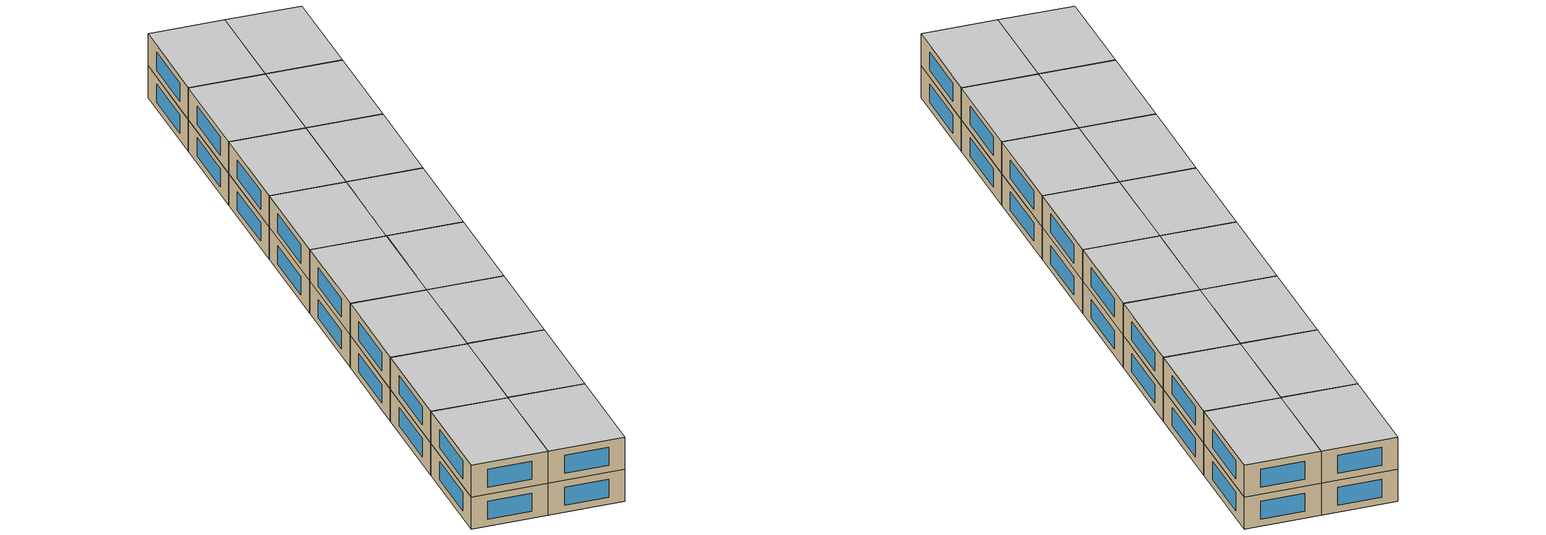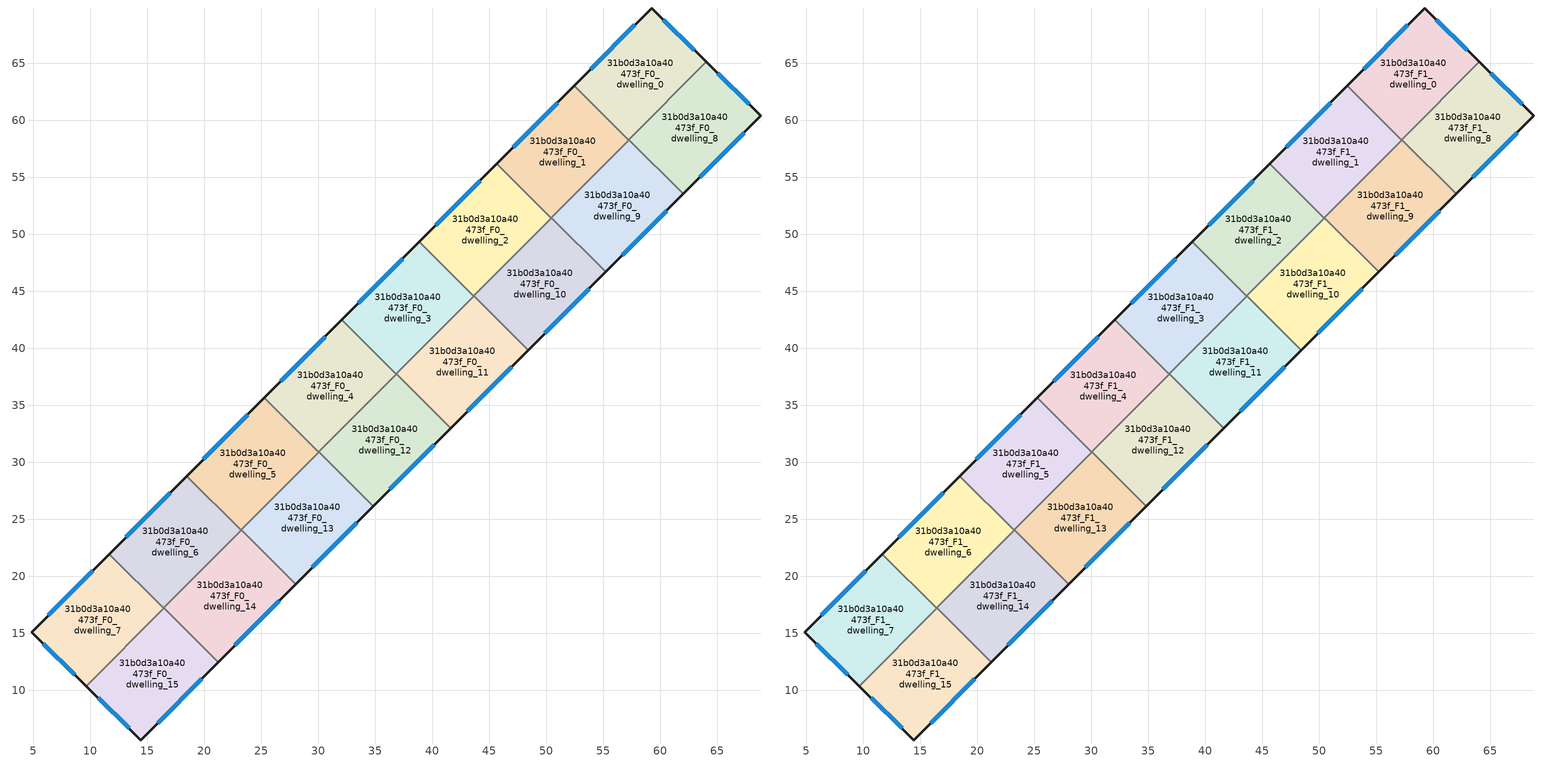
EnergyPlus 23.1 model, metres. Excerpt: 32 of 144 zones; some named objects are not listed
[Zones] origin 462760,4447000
31b0d3a10a40473f_F0_dwelling_0
 floor ground (EU_floor_Construction): 64.02,65.11 57.21,58.26 52.43,63.01 59.22,69.84 z0
 wall outside (EU_wall_Construction): 64.02,65.11 59.22,69.84 52.43,63.01 z0:3
 wall to 31b0d3a10a40473f_F0_dwelling_1 (EU_wall_Construction): 52.43,63.01 57.21,58.26 z0:3
 wall to 31b0d3a10a40473f_F0_dwelling_8 (EU_wall_Construction): 57.23,58.28 64.02,65.11 z0:3
 wall to 31b0d3a10a40473f_F0_dwelling_9 (EU_wall_Construction): 57.21,58.26 57.23,58.28 z0:3
 window (EU_Window_Construction): 57.77,68.38 53.89,64.47 / 62.99,66.12 60.25,68.83 z0.64:2.36
31b0d3a10a40473f_F0_dwelling_1
 floor ground (EU_floor_Construction): 57.21,58.26 50.41,51.42 45.64,56.16 52.43,63.01 z0
 wall outside (EU_wall_Construction): 52.43,63.01 45.64,56.16 z0:3
 wall to 31b0d3a10a40473f_F0_dwelling_2 (EU_wall_Construction): 45.64,56.16 50.41,51.42 z0:3
 wall to 31b0d3a10a40473f_F0_dwelling_9 (EU_wall_Construction): 50.43,51.43 57.21,58.26 z0:3
 wall to 31b0d3a10a40473f_F0_dwelling_10 (EU_wall_Construction): 50.41,51.42 50.43,51.43 z0:3
 window (EU_Window_Construction): 50.98,61.54 47.09,57.63 z0.64:2.36
31b0d3a10a40473f_F0_dwelling_10
 floor ground (EU_floor_Construction): 55.21,46.69 48.41,39.84 43.64,44.59 50.43,51.43 z0
 wall outside (EU_wall_Construction): 48.41,39.84 55.21,46.69 z0:3
 wall to 31b0d3a10a40473f_F0_dwelling_9 (EU_wall_Construction): 55.21,46.69 50.43,51.43 z0:3
 wall to 31b0d3a10a40473f_F0_dwelling_11 (EU_wall_Construction): 43.64,44.59 48.41,39.84 z0:3
 wall to 31b0d3a10a40473f_F0_dwelling_2 (EU_wall_Construction): 50.42,51.42 43.64,44.59 z0:3
 window (EU_Window_Construction): 49.87,41.31 53.76,45.22 z0.64:2.36
31b0d3a10a40473f_F0_dwelling_11
 floor ground (EU_floor_Construction): 48.41,39.84 41.62,33 36.84,37.75 43.64,44.59 z0
 wall outside (EU_wall_Construction): 41.62,33 48.41,39.84 z0:3
 wall to 31b0d3a10a40473f_F0_dwelling_12 (EU_wall_Construction): 36.84,37.75 41.62,33 z0:3
 wall to 31b0d3a10a40473f_F0_dwelling_3 (EU_wall_Construction): 43.62,44.57 36.84,37.75 z0:3
 wall to 31b0d3a10a40473f_F0_dwelling_2 (EU_wall_Construction): 43.64,44.59 43.62,44.57 z0:3
 window (EU_Window_Construction): 43.07,34.47 46.96,38.38 z0.64:2.36
31b0d3a10a40473f_F0_dwelling_12
 floor ground (EU_floor_Construction): 41.62,33 34.82,26.16 30.04,30.91 36.84,37.75 z0
 wall outside (EU_wall_Construction): 34.82,26.16 41.62,33 z0:3
 wall to 31b0d3a10a40473f_F0_dwelling_13 (EU_wall_Construction): 30.04,30.91 34.82,26.16 z0:3
 wall to 31b0d3a10a40473f_F0_dwelling_4 (EU_wall_Construction): 36.82,37.73 30.04,30.91 z0:3
 wall to 31b0d3a10a40473f_F0_dwelling_3 (EU_wall_Construction): 36.84,37.75 36.82,37.73 z0:3
 window (EU_Window_Construction): 36.28,27.62 40.16,31.54 z0.64:2.36
31b0d3a10a40473f_F0_dwelling_13
 floor ground (EU_floor_Construction): 34.82,26.16 28.03,19.32 23.25,24.06 30.04,30.91 z0
 wall outside (EU_wall_Construction): 28.03,19.32 34.82,26.16 z0:3
 wall to 31b0d3a10a40473f_F0_dwelling_14 (EU_wall_Construction): 23.25,24.06 28.03,19.32 z0:3
 wall to 31b0d3a10a40473f_F0_dwelling_5 (EU_wall_Construction): 30.03,30.89 23.25,24.06 z0:3
 wall to 31b0d3a10a40473f_F0_dwelling_4 (EU_wall_Construction): 30.04,30.91 30.03,30.89 z0:3
 window (EU_Window_Construction): 29.48,20.78 33.37,24.69 z0.64:2.36
31b0d3a10a40473f_F0_dwelling_14
 floor ground (EU_floor_Construction): 28.03,19.32 21.23,12.47 16.45,17.22 23.25,24.06 z0
 wall outside (EU_wall_Construction): 21.23,12.47 28.03,19.32 z0:3
 wall to 31b0d3a10a40473f_F0_dwelling_15 (EU_wall_Construction): 16.45,17.22 21.23,12.47 z0:3
 wall to 31b0d3a10a40473f_F0_dwelling_6 (EU_wall_Construction): 23.23,24.05 16.45,17.22 z0:3
 wall to 31b0d3a10a40473f_F0_dwelling_5 (EU_wall_Construction): 23.25,24.06 23.23,24.05 z0:3
 window (EU_Window_Construction): 22.68,13.94 26.57,17.85 z0.64:2.36
31b0d3a10a40473f_F0_dwelling_15
 floor ground (EU_floor_Construction): 21.23,12.47 14.44,5.64 9.65,10.37 16.45,17.22 z0
 wall outside (EU_wall_Construction): 9.65,10.37 14.44,5.64 21.23,12.47 z0:3
 wall to 31b0d3a10a40473f_F0_dwelling_7 (EU_wall_Construction): 16.43,17.2 9.65,10.37 z0:3
 wall to 31b0d3a10a40473f_F0_dwelling_6 (EU_wall_Construction): 16.45,17.22 16.43,17.2 z0:3
 window (EU_Window_Construction): 15.89,7.1 19.78,11.01 / 10.67,9.36 13.41,6.65 z0.64:2.36
31b0d3a10a40473f_F0_dwelling_2
 floor ground (EU_floor_Construction): 50.41,51.42 43.62,44.57 38.84,49.32 45.64,56.16 z0
 wall outside (EU_wall_Construction): 45.64,56.16 38.84,49.32 z0:3
 wall to 31b0d3a10a40473f_F0_dwelling_3 (EU_wall_Construction): 38.84,49.32 43.62,44.57 z0:3
 window (EU_Window_Construction): 44.18,54.7 40.3,50.79 z0.64:2.36
31b0d3a10a40473f_F0_dwelling_3
 floor ground (EU_floor_Construction): 43.62,44.57 36.82,37.73 32.04,42.48 38.84,49.32 z0
 wall outside (EU_wall_Construction): 38.84,49.32 32.04,42.48 z0:3
 wall to 31b0d3a10a40473f_F0_dwelling_4 (EU_wall_Construction): 32.04,42.48 36.82,37.73 z0:3
 window (EU_Window_Construction): 37.38,47.86 33.5,43.94 z0.64:2.36
31b0d3a10a40473f_F0_dwelling_4
 floor ground (EU_floor_Construction): 36.82,37.73 30.03,30.89 25.25,35.64 32.04,42.48 z0
 wall outside (EU_wall_Construction): 32.04,42.48 25.25,35.64 z0:3
 wall to 31b0d3a10a40473f_F0_dwelling_5 (EU_wall_Construction): 25.25,35.64 30.03,30.89 z0:3
 window (EU_Window_Construction): 30.59,41.01 26.7,37.1 z0.64:2.36
31b0d3a10a40473f_F0_dwelling_5
 floor ground (EU_floor_Construction): 30.03,30.89 23.23,24.05 18.45,28.79 25.25,35.64 z0
 wall outside (EU_wall_Construction): 25.25,35.64 18.45,28.79 z0:3
 wall to 31b0d3a10a40473f_F0_dwelling_6 (EU_wall_Construction): 18.45,28.79 23.23,24.05 z0:3
 window (EU_Window_Construction): 23.79,34.17 19.91,30.26 z0.64:2.36
31b0d3a10a40473f_F0_dwelling_6
 floor ground (EU_floor_Construction): 23.23,24.05 16.43,17.2 11.65,21.95 18.45,28.79 z0
 wall outside (EU_wall_Construction): 18.45,28.79 11.65,21.95 z0:3
 wall to 31b0d3a10a40473f_F0_dwelling_7 (EU_wall_Construction): 11.65,21.95 16.43,17.2 z0:3
 window (EU_Window_Construction): 17,27.33 13.11,23.42 z0.64:2.36
31b0d3a10a40473f_F0_dwelling_7
 floor ground (EU_floor_Construction): 16.43,17.2 9.65,10.37 4.85,15.1 11.65,21.95 z0
 wall outside (EU_wall_Construction): 11.65,21.95 4.85,15.1 9.65,10.37 z0:3
 window (EU_Window_Construction): 5.88,14.09 8.62,11.38 / 10.2,20.48 6.31,16.57 z0.64:2.36
31b0d3a10a40473f_F0_dwelling_8
 floor ground (EU_floor_Construction): 68.81,60.38 62.01,53.53 57.23,58.28 64.02,65.11 z0
 wall outside (EU_wall_Construction): 62.01,53.53 68.81,60.38 64.02,65.11 z0:3
 wall to 31b0d3a10a40473f_F0_dwelling_9 (EU_wall_Construction): 57.23,58.28 62.01,53.53 z0:3
 window (EU_Window_Construction): 67.79,61.39 65.04,64.1 / 63.47,55 67.36,58.91 z0.64:2.36
31b0d3a10a40473f_F0_dwelling_9
 floor ground (EU_floor_Construction): 62.01,53.53 55.21,46.69 50.43,51.43 57.23,58.28 z0
 wall outside (EU_wall_Construction): 55.21,46.69 62.01,53.53 z0:3
 window (EU_Window_Construction): 56.67,48.15 60.55,52.06 z0.64:2.36
31b0d3a10a40473f_F1_dwelling_0
 floor to 31b0d3a10a40473f_F0_dwelling_0 (EU_floor_Construction): 64.02,65.11 57.21,58.26 52.43,63.01 59.22,69.84 z3
 wall outside (EU_wall_Construction): 64.02,65.11 59.22,69.84 52.43,63.01 z3:6
 wall to 31b0d3a10a40473f_F1_dwelling_1 (EU_wall_Construction): 52.43,63.01 57.21,58.26 z3:6
 wall to 31b0d3a10a40473f_F1_dwelling_8 (EU_wall_Construction): 57.23,58.28 64.02,65.11 z3:6
 wall to 31b0d3a10a40473f_F1_dwelling_9 (EU_wall_Construction): 57.21,58.26 57.23,58.28 z3:6
 window (EU_Window_Construction): 57.77,68.38 53.89,64.47 / 62.99,66.12 60.25,68.83 z3.64:5.36
 ceiling to 31b0d3a10a40473f_F2_dwelling_0 (EU_floor_Construction): 57.21,58.26 64.02,65.11 59.22,69.84 52.43,63.01 z6
31b0d3a10a40473f_F1_dwelling_1
 floor to 31b0d3a10a40473f_F0_dwelling_1 (EU_floor_Construction): 57.21,58.26 50.41,51.42 45.64,56.16 52.43,63.01 z3
 wall outside (EU_wall_Construction): 52.43,63.01 45.64,56.16 z3:6
 wall to 31b0d3a10a40473f_F1_dwelling_2 (EU_wall_Construction): 45.64,56.16 50.41,51.42 z3:6
 wall to 31b0d3a10a40473f_F1_dwelling_9 (EU_wall_Construction): 50.43,51.43 57.21,58.26 z3:6
 wall to 31b0d3a10a40473f_F1_dwelling_10 (EU_wall_Construction): 50.41,51.42 50.43,51.43 z3:6
 window (EU_Window_Construction): 50.98,61.54 47.09,57.63 z3.64:5.36
 ceiling to 31b0d3a10a40473f_F2_dwelling_1 (EU_floor_Construction): 50.41,51.42 57.21,58.26 52.43,63.01 45.64,56.16 z6
31b0d3a10a40473f_F1_dwelling_10
 floor to 31b0d3a10a40473f_F0_dwelling_10 (EU_floor_Construction): 55.21,46.69 48.41,39.84 43.64,44.59 50.43,51.43 z3
 wall outside (EU_wall_Construction): 48.41,39.84 55.21,46.69 z3:6
 wall to 31b0d3a10a40473f_F1_dwelling_9 (EU_wall_Construction): 55.21,46.69 50.43,51.43 z3:6
 wall to 31b0d3a10a40473f_F1_dwelling_11 (EU_wall_Construction): 43.64,44.59 48.41,39.84 z3:6
 wall to 31b0d3a10a40473f_F1_dwelling_2 (EU_wall_Construction): 50.42,51.42 43.64,44.59 z3:6
 window (EU_Window_Construction): 49.87,41.31 53.76,45.22 z3.64:5.36
 ceiling to 31b0d3a10a40473f_F2_dwelling_10 (EU_floor_Construction): 48.41,39.84 55.21,46.69 50.43,51.43 43.64,44.59 z6
31b0d3a10a40473f_F1_dwelling_11
 floor to 31b0d3a10a40473f_F0_dwelling_11 (EU_floor_Construction): 48.41,39.84 41.62,33 36.84,37.75 43.64,44.59 z3
 wall outside (EU_wall_Construction): 41.62,33 48.41,39.84 z3:6
 wall to 31b0d3a10a40473f_F1_dwelling_12 (EU_wall_Construction): 36.84,37.75 41.62,33 z3:6
 wall to 31b0d3a10a40473f_F1_dwelling_3 (EU_wall_Construction): 43.62,44.57 36.84,37.75 z3:6
 wall to 31b0d3a10a40473f_F1_dwelling_2 (EU_wall_Construction): 43.64,44.59 43.62,44.57 z3:6
 window (EU_Window_Construction): 43.07,34.47 46.96,38.38 z3.64:5.36
 ceiling to 31b0d3a10a40473f_F2_dwelling_11 (EU_floor_Construction): 41.62,33 48.41,39.84 43.64,44.59 36.84,37.75 z6
31b0d3a10a40473f_F1_dwelling_12
 floor to 31b0d3a10a40473f_F0_dwelling_12 (EU_floor_Construction): 41.62,33 34.82,26.16 30.04,30.91 36.84,37.75 z3
 wall outside (EU_wall_Construction): 34.82,26.16 41.62,33 z3:6
 wall to 31b0d3a10a40473f_F1_dwelling_13 (EU_wall_Construction): 30.04,30.91 34.82,26.16 z3:6
 wall to 31b0d3a10a40473f_F1_dwelling_4 (EU_wall_Construction): 36.82,37.73 30.04,30.91 z3:6
 wall to 31b0d3a10a40473f_F1_dwelling_3 (EU_wall_Construction): 36.84,37.75 36.82,37.73 z3:6
 window (EU_Window_Construction): 36.28,27.62 40.16,31.54 z3.64:5.36
 ceiling to 31b0d3a10a40473f_F2_dwelling_12 (EU_floor_Construction): 34.82,26.16 41.62,33 36.84,37.75 30.04,30.91 z6
31b0d3a10a40473f_F1_dwelling_13
 floor to 31b0d3a10a40473f_F0_dwelling_13 (EU_floor_Construction): 34.82,26.16 28.03,19.32 23.25,24.06 30.04,30.91 z3
 wall outside (EU_wall_Construction): 28.03,19.32 34.82,26.16 z3:6
 wall to 31b0d3a10a40473f_F1_dwelling_14 (EU_wall_Construction): 23.25,24.06 28.03,19.32 z3:6
 wall to 31b0d3a10a40473f_F1_dwelling_5 (EU_wall_Construction): 30.03,30.89 23.25,24.06 z3:6
 wall to 31b0d3a10a40473f_F1_dwelling_4 (EU_wall_Construction): 30.04,30.91 30.03,30.89 z3:6
 window (EU_Window_Construction): 29.48,20.78 33.37,24.69 z3.64:5.36
 ceiling to 31b0d3a10a40473f_F2_dwelling_13 (EU_floor_Construction): 28.03,19.32 34.82,26.16 30.04,30.91 23.25,24.06 z6
31b0d3a10a40473f_F1_dwelling_14
 floor to 31b0d3a10a40473f_F0_dwelling_14 (EU_floor_Construction): 28.03,19.32 21.23,12.47 16.45,17.22 23.25,24.06 z3
 wall outside (EU_wall_Construction): 21.23,12.47 28.03,19.32 z3:6
 wall to 31b0d3a10a40473f_F1_dwelling_15 (EU_wall_Construction): 16.45,17.22 21.23,12.47 z3:6
 wall to 31b0d3a10a40473f_F1_dwelling_6 (EU_wall_Construction): 23.23,24.05 16.45,17.22 z3:6
 wall to 31b0d3a10a40473f_F1_dwelling_5 (EU_wall_Construction): 23.25,24.06 23.23,24.05 z3:6
 window (EU_Window_Construction): 22.68,13.94 26.57,17.85 z3.64:5.36
 ceiling to 31b0d3a10a40473f_F2_dwelling_14 (EU_floor_Construction): 21.23,12.47 28.03,19.32 23.25,24.06 16.45,17.22 z6
31b0d3a10a40473f_F1_dwelling_15
 floor to 31b0d3a10a40473f_F0_dwelling_15 (EU_floor_Construction): 21.23,12.47 14.44,5.64 9.65,10.37 16.45,17.22 z3
 wall outside (EU_wall_Construction): 9.65,10.37 14.44,5.64 21.23,12.47 z3:6
 wall to 31b0d3a10a40473f_F1_dwelling_7 (EU_wall_Construction): 16.43,17.2 9.65,10.37 z3:6
 wall to 31b0d3a10a40473f_F1_dwelling_6 (EU_wall_Construction): 16.45,17.22 16.43,17.2 z3:6
 window (EU_Window_Construction): 15.89,7.1 19.78,11.01 / 10.67,9.36 13.41,6.65 z3.64:5.36
 ceiling to 31b0d3a10a40473f_F2_dwelling_15 (EU_floor_Construction): 14.44,5.64 21.23,12.47 16.45,17.22 9.65,10.37 z6
31b0d3a10a40473f_F1_dwelling_2
 floor to 31b0d3a10a40473f_F0_dwelling_2 (EU_floor_Construction): 50.41,51.42 43.62,44.57 38.84,49.32 45.64,56.16 z3
 wall outside (EU_wall_Construction): 45.64,56.16 38.84,49.32 z3:6
 wall to 31b0d3a10a40473f_F1_dwelling_3 (EU_wall_Construction): 38.84,49.32 43.62,44.57 z3:6
 window (EU_Window_Construction): 44.18,54.7 40.3,50.79 z3.64:5.36
 ceiling to 31b0d3a10a40473f_F2_dwelling_2 (EU_floor_Construction): 43.62,44.57 50.41,51.42 45.64,56.16 38.84,49.32 z6
31b0d3a10a40473f_F1_dwelling_3
 floor to 31b0d3a10a40473f_F0_dwelling_3 (EU_floor_Construction): 43.62,44.57 36.82,37.73 32.04,42.48 38.84,49.32 z3
 wall outside (EU_wall_Construction): 38.84,49.32 32.04,42.48 z3:6
 wall to 31b0d3a10a40473f_F1_dwelling_4 (EU_wall_Construction): 32.04,42.48 36.82,37.73 z3:6
 window (EU_Window_Construction): 37.38,47.86 33.5,43.94 z3.64:5.36
 ceiling to 31b0d3a10a40473f_F2_dwelling_3 (EU_floor_Construction): 36.82,37.73 43.62,44.57 38.84,49.32 32.04,42.48 z6
31b0d3a10a40473f_F1_dwelling_4
 floor to 31b0d3a10a40473f_F0_dwelling_4 (EU_floor_Construction): 36.82,37.73 30.03,30.89 25.25,35.64 32.04,42.48 z3
 wall outside (EU_wall_Construction): 32.04,42.48 25.25,35.64 z3:6
 wall to 31b0d3a10a40473f_F1_dwelling_5 (EU_wall_Construction): 25.25,35.64 30.03,30.89 z3:6
 window (EU_Window_Construction): 30.59,41.01 26.7,37.1 z3.64:5.36
 ceiling to 31b0d3a10a40473f_F2_dwelling_4 (EU_floor_Construction): 30.03,30.89 36.82,37.73 32.04,42.48 25.25,35.64 z6
31b0d3a10a40473f_F1_dwelling_5
 floor to 31b0d3a10a40473f_F0_dwelling_5 (EU_floor_Construction): 30.03,30.89 23.23,24.05 18.45,28.79 25.25,35.64 z3
 wall outside (EU_wall_Construction): 25.25,35.64 18.45,28.79 z3:6
 wall to 31b0d3a10a40473f_F1_dwelling_6 (EU_wall_Construction): 18.45,28.79 23.23,24.05 z3:6
 window (EU_Window_Construction): 23.79,34.17 19.91,30.26 z3.64:5.36
 ceiling to 31b0d3a10a40473f_F2_dwelling_5 (EU_floor_Construction): 23.23,24.05 30.03,30.89 25.25,35.64 18.45,28.79 z6
31b0d3a10a40473f_F1_dwelling_6
 floor to 31b0d3a10a40473f_F0_dwelling_6 (EU_floor_Construction): 23.23,24.05 16.43,17.2 11.65,21.95 18.45,28.79 z3
 wall outside (EU_wall_Construction): 18.45,28.79 11.65,21.95 z3:6
 wall to 31b0d3a10a40473f_F1_dwelling_7 (EU_wall_Construction): 11.65,21.95 16.43,17.2 z3:6
 window (EU_Window_Construction): 17,27.33 13.11,23.42 z3.64:5.36
 ceiling to 31b0d3a10a40473f_F2_dwelling_6 (EU_floor_Construction): 16.43,17.2 23.23,24.05 18.45,28.79 11.65,21.95 z6
31b0d3a10a40473f_F1_dwelling_7
 floor to 31b0d3a10a40473f_F0_dwelling_7 (EU_floor_Construction): 16.43,17.2 9.65,10.37 4.85,15.1 11.65,21.95 z3
 wall outside (EU_wall_Construction): 11.65,21.95 4.85,15.1 9.65,10.37 z3:6
 window (EU_Window_Construction): 5.88,14.09 8.62,11.38 / 10.2,20.48 6.31,16.57 z3.64:5.36
 ceiling to 31b0d3a10a40473f_F2_dwelling_7 (EU_floor_Construction): 9.65,10.37 16.43,17.2 11.65,21.95 4.85,15.1 z6
31b0d3a10a40473f_F1_dwelling_8
 floor to 31b0d3a10a40473f_F0_dwelling_8 (EU_floor_Construction): 68.81,60.38 62.01,53.53 57.23,58.28 64.02,65.11 z3
 wall outside (EU_wall_Construction): 62.01,53.53 68.81,60.38 64.02,65.11 z3:6
 wall to 31b0d3a10a40473f_F1_dwelling_9 (EU_wall_Construction): 57.23,58.28 62.01,53.53 z3:6
 window (EU_Window_Construction): 67.79,61.39 65.04,64.1 / 63.47,55 67.36,58.91 z3.64:5.36
 ceiling to 31b0d3a10a40473f_F2_dwelling_8 (EU_floor_Construction): 62.01,53.53 68.81,60.38 64.02,65.11 57.23,58.28 z6
31b0d3a10a40473f_F1_dwelling_9
 floor to 31b0d3a10a40473f_F0_dwelling_9 (EU_floor_Construction): 62.01,53.53 55.21,46.69 50.43,51.43 57.23,58.28 z3
 wall outside (EU_wall_Construction): 55.21,46.69 62.01,53.53 z3:6
 window (EU_Window_Construction): 56.67,48.15 60.55,52.06 z3.64:5.36
 ceiling to 31b0d3a10a40473f_F2_dwelling_9 (EU_floor_Construction): 55.21,46.69 62.01,53.53 57.23,58.28 50.43,51.43 z6
[Building]
EU S2 Campaign: North Axis=0; Terrain=City; Solar Distribution=FullExterior
[Site:Location]
Yerevan-Zvartnots.Intl.AP: Latitude=40.15; Longitude=44.383; Time Zone=4; Elevation=854
[SizingPeriod:WeatherFileDays]
AnnualSizingPeriod: Begin Month=1; Begin Day of Month=1; End Month=12; End Day of Month=31; Day of Week for Start Day=Monday; Use Weather File Daylight Saving Period=No; Use Weather File Rain and Snow Indicators=No
[MATERIAL]
EU_InternalMass_Material: Roughness=MediumRough; Thickness=0.1; Conductivity=1; Density=1800; Specific Heat=900; Thermal Absorptance=0.9; Solar Absorptance=0.7; Visible Absorptance=0.7
[MATERIAL:NOMASS] Roughness=MediumRough; Thermal Absorptance=0.9; Solar Absorptance=0.7; Visible Absorptance=0.7
Name | Thermal Resistance
EU_wall_NoMass | 1.05043
EU_floor_NoMass | 0.478065
[WINDOWMATERIAL:SIMPLEGLAZINGSYSTEM]
EU_Window_SimpleGlazing: UFactor=2.5566; Solar Heat Gain Coefficient=0.75; Visible Transmittance=0.75
[CONSTRUCTION]
EU_wall_Construction: EU_wall_NoMass
EU_floor_Construction: EU_floor_NoMass
EU_Window_Construction: EU_Window_SimpleGlazing
EU_InternalMass_Construction: EU_InternalMass_Material
[ZONE] Type=1; Multiplier=1; Ceiling Height=autocalculate; Floor Area=autocalculate; Part of Total Floor Area=Yes
Name | Volume
31b0d3a10a40473f_F0_dwelling_0; 31b0d3a10a40473f_F1_dwelling_0 | 194.891
31b0d3a10a40473f_F0_dwelling_1; 31b0d3a10a40473f_F1_dwelling_1 | 194.904
31b0d3a10a40473f_F0_dwelling_10; 31b0d3a10a40473f_F1_dwelling_10; 31b0d3a10a40473f_F0_dwelling_12; 31b0d3a10a40473f_F1_dwelling_12; 31b0d3a10a40473f_F0_dwelling_13; 31b0d3a10a40473f_F1_dwelling_13; 31b0d3a10a40473f_F0_dwelling_9; 31b0d3a10a40473f_F1_dwelling_9 | 194.907
31b0d3a10a40473f_F0_dwelling_11; 31b0d3a10a40473f_F1_dwelling_11 | 194.896
31b0d3a10a40473f_F0_dwelling_14; 31b0d3a10a40473f_F1_dwelling_14 | 194.911
31b0d3a10a40473f_F0_dwelling_15; 31b0d3a10a40473f_F1_dwelling_15 | 194.908
31b0d3a10a40473f_F0_dwelling_2; 31b0d3a10a40473f_F1_dwelling_2 | 194.89
31b0d3a10a40473f_F0_dwelling_3; 31b0d3a10a40473f_F1_dwelling_3 | 194.887
31b0d3a10a40473f_F0_dwelling_4; 31b0d3a10a40473f_F1_dwelling_4 | 194.873
31b0d3a10a40473f_F0_dwelling_5; 31b0d3a10a40473f_F1_dwelling_5 | 194.886
31b0d3a10a40473f_F0_dwelling_6; 31b0d3a10a40473f_F1_dwelling_6 | 194.87
31b0d3a10a40473f_F0_dwelling_7; 31b0d3a10a40473f_F1_dwelling_7 | 194.888
31b0d3a10a40473f_F0_dwelling_8; 31b0d3a10a40473f_F1_dwelling_8 | 194.909
[INTERNALMASS] Construction=EU_InternalMass_Construction
Name | Zone or ZoneList | Surface Area
31b0d3a10a40473f_F0_dwelling_0_EU_InternalMass | 31b0d3a10a40473f_F0_dwelling_0 | 64.9637
31b0d3a10a40473f_F0_dwelling_1_EU_InternalMass | 31b0d3a10a40473f_F0_dwelling_1 | 64.9681
31b0d3a10a40473f_F0_dwelling_2_EU_InternalMass | 31b0d3a10a40473f_F0_dwelling_2 | 64.9633
31b0d3a10a40473f_F0_dwelling_3_EU_InternalMass | 31b0d3a10a40473f_F0_dwelling_3 | 64.9623
31b0d3a10a40473f_F0_dwelling_4_EU_InternalMass | 31b0d3a10a40473f_F0_dwelling_4 | 64.9575
31b0d3a10a40473f_F0_dwelling_5_EU_InternalMass | 31b0d3a10a40473f_F0_dwelling_5 | 64.9623
31b0d3a10a40473f_F0_dwelling_6_EU_InternalMass | 31b0d3a10a40473f_F0_dwelling_6 | 64.9565
31b0d3a10a40473f_F0_dwelling_7_EU_InternalMass | 31b0d3a10a40473f_F0_dwelling_7 | 64.9627
31b0d3a10a40473f_F0_dwelling_8_EU_InternalMass | 31b0d3a10a40473f_F0_dwelling_8 | 64.9695
31b0d3a10a40473f_F0_dwelling_9_EU_InternalMass | 31b0d3a10a40473f_F0_dwelling_9 | 64.9691
31b0d3a10a40473f_F0_dwelling_10_EU_InternalMass | 31b0d3a10a40473f_F0_dwelling_10 | 64.9691
31b0d3a10a40473f_F0_dwelling_11_EU_InternalMass | 31b0d3a10a40473f_F0_dwelling_11 | 64.9654
31b0d3a10a40473f_F0_dwelling_12_EU_InternalMass | 31b0d3a10a40473f_F0_dwelling_12 | 64.9691
31b0d3a10a40473f_F0_dwelling_13_EU_InternalMass | 31b0d3a10a40473f_F0_dwelling_13 | 64.9691
31b0d3a10a40473f_F0_dwelling_14_EU_InternalMass | 31b0d3a10a40473f_F0_dwelling_14 | 64.9701
31b0d3a10a40473f_F0_dwelling_15_EU_InternalMass | 31b0d3a10a40473f_F0_dwelling_15 | 64.9695
31b0d3a10a40473f_F1_dwelling_0_EU_InternalMass | 31b0d3a10a40473f_F1_dwelling_0 | 64.9637
31b0d3a10a40473f_F1_dwelling_1_EU_InternalMass | 31b0d3a10a40473f_F1_dwelling_1 | 64.9681
31b0d3a10a40473f_F1_dwelling_2_EU_InternalMass | 31b0d3a10a40473f_F1_dwelling_2 | 64.9633
31b0d3a10a40473f_F1_dwelling_3_EU_InternalMass | 31b0d3a10a40473f_F1_dwelling_3 | 64.9623
31b0d3a10a40473f_F1_dwelling_4_EU_InternalMass | 31b0d3a10a40473f_F1_dwelling_4 | 64.9575
31b0d3a10a40473f_F1_dwelling_5_EU_InternalMass | 31b0d3a10a40473f_F1_dwelling_5 | 64.9623
31b0d3a10a40473f_F1_dwelling_6_EU_InternalMass | 31b0d3a10a40473f_F1_dwelling_6 | 64.9565
31b0d3a10a40473f_F1_dwelling_7_EU_InternalMass | 31b0d3a10a40473f_F1_dwelling_7 | 64.9627
31b0d3a10a40473f_F1_dwelling_8_EU_InternalMass | 31b0d3a10a40473f_F1_dwelling_8 | 64.9695
31b0d3a10a40473f_F1_dwelling_9_EU_InternalMass | 31b0d3a10a40473f_F1_dwelling_9 | 64.9691
31b0d3a10a40473f_F1_dwelling_10_EU_InternalMass | 31b0d3a10a40473f_F1_dwelling_10 | 64.9691
31b0d3a10a40473f_F1_dwelling_11_EU_InternalMass | 31b0d3a10a40473f_F1_dwelling_11 | 64.9654
31b0d3a10a40473f_F1_dwelling_12_EU_InternalMass | 31b0d3a10a40473f_F1_dwelling_12 | 64.9691
31b0d3a10a40473f_F1_dwelling_13_EU_InternalMass | 31b0d3a10a40473f_F1_dwelling_13 | 64.9691
31b0d3a10a40473f_F1_dwelling_14_EU_InternalMass | 31b0d3a10a40473f_F1_dwelling_14 | 64.9701
31b0d3a10a40473f_F1_dwelling_15_EU_InternalMass | 31b0d3a10a40473f_F1_dwelling_15 | 64.9695
[OTHEREQUIPMENT] Fuel Type=Electricity; Design Level Calculation Method=Watts/Area; Power per Zone Floor Area=1; Fraction Latent=0; Fraction Radiant=0; Fraction Lost=0; Carbon Dioxide Generation Rate=0; EndUse Subcategory=EU_Step8_InternalGains
Name | Zone or ZoneList or Space or SpaceList | Schedule
EU_Step8_InternalGain_31b0d3a10a40473f_F0_dwelling_0_f000 | 31b0d3a10a40473f_F0_dwelling_0 | EU_Step8_GainSchedule_31b0d3a10a40473f_F0_dwelling_0_f000
EU_Step8_InternalGain_31b0d3a10a40473f_F0_dwelling_1_f000 | 31b0d3a10a40473f_F0_dwelling_1 | EU_Step8_GainSchedule_31b0d3a10a40473f_F0_dwelling_1_f000
EU_Step8_InternalGain_31b0d3a10a40473f_F0_dwelling_2_f000 | 31b0d3a10a40473f_F0_dwelling_2 | EU_Step8_GainSchedule_31b0d3a10a40473f_F0_dwelling_2_f000
EU_Step8_InternalGain_31b0d3a10a40473f_F0_dwelling_3_f000 | 31b0d3a10a40473f_F0_dwelling_3 | EU_Step8_GainSchedule_31b0d3a10a40473f_F0_dwelling_3_f000
EU_Step8_InternalGain_31b0d3a10a40473f_F0_dwelling_4_f000 | 31b0d3a10a40473f_F0_dwelling_4 | EU_Step8_GainSchedule_31b0d3a10a40473f_F0_dwelling_4_f000
EU_Step8_InternalGain_31b0d3a10a40473f_F0_dwelling_5_f000 | 31b0d3a10a40473f_F0_dwelling_5 | EU_Step8_GainSchedule_31b0d3a10a40473f_F0_dwelling_5_f000
EU_Step8_InternalGain_31b0d3a10a40473f_F0_dwelling_6_f000 | 31b0d3a10a40473f_F0_dwelling_6 | EU_Step8_GainSchedule_31b0d3a10a40473f_F0_dwelling_6_f000
EU_Step8_InternalGain_31b0d3a10a40473f_F0_dwelling_7_f000 | 31b0d3a10a40473f_F0_dwelling_7 | EU_Step8_GainSchedule_31b0d3a10a40473f_F0_dwelling_7_f000
EU_Step8_InternalGain_31b0d3a10a40473f_F0_dwelling_8_f000 | 31b0d3a10a40473f_F0_dwelling_8 | EU_Step8_GainSchedule_31b0d3a10a40473f_F0_dwelling_8_f000
EU_Step8_InternalGain_31b0d3a10a40473f_F0_dwelling_9_f000 | 31b0d3a10a40473f_F0_dwelling_9 | EU_Step8_GainSchedule_31b0d3a10a40473f_F0_dwelling_9_f000
EU_Step8_InternalGain_31b0d3a10a40473f_F0_dwelling_10_f000 | 31b0d3a10a40473f_F0_dwelling_10 | EU_Step8_GainSchedule_31b0d3a10a40473f_F0_dwelling_10_f000
EU_Step8_InternalGain_31b0d3a10a40473f_F0_dwelling_11_f000 | 31b0d3a10a40473f_F0_dwelling_11 | EU_Step8_GainSchedule_31b0d3a10a40473f_F0_dwelling_11_f000
EU_Step8_InternalGain_31b0d3a10a40473f_F0_dwelling_12_f000 | 31b0d3a10a40473f_F0_dwelling_12 | EU_Step8_GainSchedule_31b0d3a10a40473f_F0_dwelling_12_f000
EU_Step8_InternalGain_31b0d3a10a40473f_F0_dwelling_13_f000 | 31b0d3a10a40473f_F0_dwelling_13 | EU_Step8_GainSchedule_31b0d3a10a40473f_F0_dwelling_13_f000
EU_Step8_InternalGain_31b0d3a10a40473f_F0_dwelling_14_f000 | 31b0d3a10a40473f_F0_dwelling_14 | EU_Step8_GainSchedule_31b0d3a10a40473f_F0_dwelling_14_f000
EU_Step8_InternalGain_31b0d3a10a40473f_F0_dwelling_15_f000 | 31b0d3a10a40473f_F0_dwelling_15 | EU_Step8_GainSchedule_31b0d3a10a40473f_F0_dwelling_15_f000
EU_Step8_InternalGain_31b0d3a10a40473f_F1_dwelling_0_f000 | 31b0d3a10a40473f_F1_dwelling_0 | EU_Step8_GainSchedule_31b0d3a10a40473f_F1_dwelling_0_f000
EU_Step8_InternalGain_31b0d3a10a40473f_F1_dwelling_1_f000 | 31b0d3a10a40473f_F1_dwelling_1 | EU_Step8_GainSchedule_31b0d3a10a40473f_F1_dwelling_1_f000
EU_Step8_InternalGain_31b0d3a10a40473f_F1_dwelling_2_f000 | 31b0d3a10a40473f_F1_dwelling_2 | EU_Step8_GainSchedule_31b0d3a10a40473f_F1_dwelling_2_f000
EU_Step8_InternalGain_31b0d3a10a40473f_F1_dwelling_3_f000 | 31b0d3a10a40473f_F1_dwelling_3 | EU_Step8_GainSchedule_31b0d3a10a40473f_F1_dwelling_3_f000
EU_Step8_InternalGain_31b0d3a10a40473f_F1_dwelling_4_f000 | 31b0d3a10a40473f_F1_dwelling_4 | EU_Step8_GainSchedule_31b0d3a10a40473f_F1_dwelling_4_f000
EU_Step8_InternalGain_31b0d3a10a40473f_F1_dwelling_5_f000 | 31b0d3a10a40473f_F1_dwelling_5 | EU_Step8_GainSchedule_31b0d3a10a40473f_F1_dwelling_5_f000
EU_Step8_InternalGain_31b0d3a10a40473f_F1_dwelling_6_f000 | 31b0d3a10a40473f_F1_dwelling_6 | EU_Step8_GainSchedule_31b0d3a10a40473f_F1_dwelling_6_f000
EU_Step8_InternalGain_31b0d3a10a40473f_F1_dwelling_7_f000 | 31b0d3a10a40473f_F1_dwelling_7 | EU_Step8_GainSchedule_31b0d3a10a40473f_F1_dwelling_7_f000
EU_Step8_InternalGain_31b0d3a10a40473f_F1_dwelling_8_f000 | 31b0d3a10a40473f_F1_dwelling_8 | EU_Step8_GainSchedule_31b0d3a10a40473f_F1_dwelling_8_f000
EU_Step8_InternalGain_31b0d3a10a40473f_F1_dwelling_9_f000 | 31b0d3a10a40473f_F1_dwelling_9 | EU_Step8_GainSchedule_31b0d3a10a40473f_F1_dwelling_9_f000
EU_Step8_InternalGain_31b0d3a10a40473f_F1_dwelling_10_f000 | 31b0d3a10a40473f_F1_dwelling_10 | EU_Step8_GainSchedule_31b0d3a10a40473f_F1_dwelling_10_f000
EU_Step8_InternalGain_31b0d3a10a40473f_F1_dwelling_11_f000 | 31b0d3a10a40473f_F1_dwelling_11 | EU_Step8_GainSchedule_31b0d3a10a40473f_F1_dwelling_11_f000
EU_Step8_InternalGain_31b0d3a10a40473f_F1_dwelling_12_f000 | 31b0d3a10a40473f_F1_dwelling_12 | EU_Step8_GainSchedule_31b0d3a10a40473f_F1_dwelling_12_f000
EU_Step8_InternalGain_31b0d3a10a40473f_F1_dwelling_13_f000 | 31b0d3a10a40473f_F1_dwelling_13 | EU_Step8_GainSchedule_31b0d3a10a40473f_F1_dwelling_13_f000
EU_Step8_InternalGain_31b0d3a10a40473f_F1_dwelling_14_f000 | 31b0d3a10a40473f_F1_dwelling_14 | EU_Step8_GainSchedule_31b0d3a10a40473f_F1_dwelling_14_f000
EU_Step8_InternalGain_31b0d3a10a40473f_F1_dwelling_15_f000 | 31b0d3a10a40473f_F1_dwelling_15 | EU_Step8_GainSchedule_31b0d3a10a40473f_F1_dwelling_15_f000
[ZONEVENTILATION:DESIGNFLOWRATE] Schedule=EU_AlwaysOn; Design Flow Rate Calculation Method=AirChanges/Hour; Air Changes per Hour=0.557805; Ventilation Type=Natural; Fan Pressure Rise=0; Fan Total Efficiency=1; Constant Term Coefficient=1; Temperature Term Coefficient=0; Velocity Term Coefficient=0; Velocity Squared Term Coefficient=0; Minimum Indoor Temperature=-100; Maximum Indoor Temperature=100; Delta Temperature=-100; Minimum Outdoor Temperature=-100; Maximum Outdoor Temperature=100; Maximum Wind Speed=40
Name | Zone or ZoneList or Space or SpaceList
EU_ConstantAir_31b0d3a10a40473f_F0_dwelling_0 | 31b0d3a10a40473f_F0_dwelling_0
EU_ConstantAir_31b0d3a10a40473f_F0_dwelling_1 | 31b0d3a10a40473f_F0_dwelling_1
EU_ConstantAir_31b0d3a10a40473f_F0_dwelling_2 | 31b0d3a10a40473f_F0_dwelling_2
EU_ConstantAir_31b0d3a10a40473f_F0_dwelling_3 | 31b0d3a10a40473f_F0_dwelling_3
EU_ConstantAir_31b0d3a10a40473f_F0_dwelling_4 | 31b0d3a10a40473f_F0_dwelling_4
EU_ConstantAir_31b0d3a10a40473f_F0_dwelling_5 | 31b0d3a10a40473f_F0_dwelling_5
EU_ConstantAir_31b0d3a10a40473f_F0_dwelling_6 | 31b0d3a10a40473f_F0_dwelling_6
EU_ConstantAir_31b0d3a10a40473f_F0_dwelling_7 | 31b0d3a10a40473f_F0_dwelling_7
EU_ConstantAir_31b0d3a10a40473f_F0_dwelling_8 | 31b0d3a10a40473f_F0_dwelling_8
EU_ConstantAir_31b0d3a10a40473f_F0_dwelling_9 | 31b0d3a10a40473f_F0_dwelling_9
EU_ConstantAir_31b0d3a10a40473f_F0_dwelling_10 | 31b0d3a10a40473f_F0_dwelling_10
EU_ConstantAir_31b0d3a10a40473f_F0_dwelling_11 | 31b0d3a10a40473f_F0_dwelling_11
EU_ConstantAir_31b0d3a10a40473f_F0_dwelling_12 | 31b0d3a10a40473f_F0_dwelling_12
EU_ConstantAir_31b0d3a10a40473f_F0_dwelling_13 | 31b0d3a10a40473f_F0_dwelling_13
EU_ConstantAir_31b0d3a10a40473f_F0_dwelling_14 | 31b0d3a10a40473f_F0_dwelling_14
EU_ConstantAir_31b0d3a10a40473f_F0_dwelling_15 | 31b0d3a10a40473f_F0_dwelling_15
EU_ConstantAir_31b0d3a10a40473f_F1_dwelling_0 | 31b0d3a10a40473f_F1_dwelling_0
EU_ConstantAir_31b0d3a10a40473f_F1_dwelling_1 | 31b0d3a10a40473f_F1_dwelling_1
EU_ConstantAir_31b0d3a10a40473f_F1_dwelling_2 | 31b0d3a10a40473f_F1_dwelling_2
EU_ConstantAir_31b0d3a10a40473f_F1_dwelling_3 | 31b0d3a10a40473f_F1_dwelling_3
EU_ConstantAir_31b0d3a10a40473f_F1_dwelling_4 | 31b0d3a10a40473f_F1_dwelling_4
EU_ConstantAir_31b0d3a10a40473f_F1_dwelling_5 | 31b0d3a10a40473f_F1_dwelling_5
EU_ConstantAir_31b0d3a10a40473f_F1_dwelling_6 | 31b0d3a10a40473f_F1_dwelling_6
EU_ConstantAir_31b0d3a10a40473f_F1_dwelling_7 | 31b0d3a10a40473f_F1_dwelling_7
EU_ConstantAir_31b0d3a10a40473f_F1_dwelling_8 | 31b0d3a10a40473f_F1_dwelling_8
EU_ConstantAir_31b0d3a10a40473f_F1_dwelling_9 | 31b0d3a10a40473f_F1_dwelling_9
EU_ConstantAir_31b0d3a10a40473f_F1_dwelling_10 | 31b0d3a10a40473f_F1_dwelling_10
EU_ConstantAir_31b0d3a10a40473f_F1_dwelling_11 | 31b0d3a10a40473f_F1_dwelling_11
EU_ConstantAir_31b0d3a10a40473f_F1_dwelling_12 | 31b0d3a10a40473f_F1_dwelling_12
EU_ConstantAir_31b0d3a10a40473f_F1_dwelling_13 | 31b0d3a10a40473f_F1_dwelling_13
EU_ConstantAir_31b0d3a10a40473f_F1_dwelling_14 | 31b0d3a10a40473f_F1_dwelling_14
EU_ConstantAir_31b0d3a10a40473f_F1_dwelling_15 | 31b0d3a10a40473f_F1_dwelling_15
[HVACTEMPLATE:THERMOSTAT] Constant Heating Setpoint=20; Constant Cooling Setpoint=50
EU_HeatOnly_31b0d3a10a40473f_F0_dwelling_0; EU_HeatOnly_31b0d3a10a40473f_F0_dwelling_1; EU_HeatOnly_31b0d3a10a40473f_F0_dwelling_2; EU_HeatOnly_31b0d3a10a40473f_F0_dwelling_3; EU_HeatOnly_31b0d3a10a40473f_F0_dwelling_4; EU_HeatOnly_31b0d3a10a40473f_F0_dwelling_5; EU_HeatOnly_31b0d3a10a40473f_F0_dwelling_6; EU_HeatOnly_31b0d3a10a40473f_F0_dwelling_7; EU_HeatOnly_31b0d3a10a40473f_F0_dwelling_8; EU_HeatOnly_31b0d3a10a40473f_F0_dwelling_9; EU_HeatOnly_31b0d3a10a40473f_F0_dwelling_10; EU_HeatOnly_31b0d3a10a40473f_F0_dwelling_11; EU_HeatOnly_31b0d3a10a40473f_F0_dwelling_12; EU_HeatOnly_31b0d3a10a40473f_F0_dwelling_13; EU_HeatOnly_31b0d3a10a40473f_F0_dwelling_14; EU_HeatOnly_31b0d3a10a40473f_F0_dwelling_15; EU_HeatOnly_31b0d3a10a40473f_F1_dwelling_0; EU_HeatOnly_31b0d3a10a40473f_F1_dwelling_1; EU_HeatOnly_31b0d3a10a40473f_F1_dwelling_2; EU_HeatOnly_31b0d3a10a40473f_F1_dwelling_3; EU_HeatOnly_31b0d3a10a40473f_F1_dwelling_4; EU_HeatOnly_31b0d3a10a40473f_F1_dwelling_5; EU_HeatOnly_31b0d3a10a40473f_F1_dwelling_6; EU_HeatOnly_31b0d3a10a40473f_F1_dwelling_7; EU_HeatOnly_31b0d3a10a40473f_F1_dwelling_8; EU_HeatOnly_31b0d3a10a40473f_F1_dwelling_9; EU_HeatOnly_31b0d3a10a40473f_F1_dwelling_10
[HVACTEMPLATE:ZONE:IDEALLOADSAIRSYSTEM] System Availability Schedule=EU_AlwaysOn; Maximum Heating Supply Air Temperature=50; Minimum Cooling Supply Air Temperature=13; Maximum Heating Supply Air Humidity Ratio=0.0156; Minimum Cooling Supply Air Humidity Ratio=0.0077; Heating Limit=NoLimit; Cooling Limit=NoLimit; Heating Availability Schedule=EU_AlwaysOn; Cooling Availability Schedule=EU_CoolingOff; Dehumidification Control Type=ConstantSensibleHeatRatio; Cooling Sensible Heat Ratio=0.7; Dehumidification Setpoint=60; Humidification Control Type=None; Humidification Setpoint=30; Outdoor Air Method=None; Outdoor Air Flow Rate per Person=0.00944; Outdoor Air Flow Rate per Zone Floor Area=0; Outdoor Air Flow Rate per Zone=0; Demand Controlled Ventilation Type=None; Outdoor Air Economizer Type=NoEconomizer; Heat Recovery Type=None; Sensible Heat Recovery Effectiveness=0.7; Latent Heat Recovery Effectiveness=0.65
Name | Template Thermostat
31b0d3a10a40473f_F0_dwelling_0 | EU_HeatOnly_31b0d3a10a40473f_F0_dwelling_0
31b0d3a10a40473f_F0_dwelling_1 | EU_HeatOnly_31b0d3a10a40473f_F0_dwelling_1
31b0d3a10a40473f_F0_dwelling_2 | EU_HeatOnly_31b0d3a10a40473f_F0_dwelling_2
31b0d3a10a40473f_F0_dwelling_3 | EU_HeatOnly_31b0d3a10a40473f_F0_dwelling_3
31b0d3a10a40473f_F0_dwelling_4 | EU_HeatOnly_31b0d3a10a40473f_F0_dwelling_4
31b0d3a10a40473f_F0_dwelling_5 | EU_HeatOnly_31b0d3a10a40473f_F0_dwelling_5
31b0d3a10a40473f_F0_dwelling_6 | EU_HeatOnly_31b0d3a10a40473f_F0_dwelling_6
31b0d3a10a40473f_F0_dwelling_7 | EU_HeatOnly_31b0d3a10a40473f_F0_dwelling_7
31b0d3a10a40473f_F0_dwelling_8 | EU_HeatOnly_31b0d3a10a40473f_F0_dwelling_8
31b0d3a10a40473f_F0_dwelling_9 | EU_HeatOnly_31b0d3a10a40473f_F0_dwelling_9
31b0d3a10a40473f_F0_dwelling_10 | EU_HeatOnly_31b0d3a10a40473f_F0_dwelling_10
31b0d3a10a40473f_F0_dwelling_11 | EU_HeatOnly_31b0d3a10a40473f_F0_dwelling_11
31b0d3a10a40473f_F0_dwelling_12 | EU_HeatOnly_31b0d3a10a40473f_F0_dwelling_12
31b0d3a10a40473f_F0_dwelling_13 | EU_HeatOnly_31b0d3a10a40473f_F0_dwelling_13
31b0d3a10a40473f_F0_dwelling_14 | EU_HeatOnly_31b0d3a10a40473f_F0_dwelling_14
31b0d3a10a40473f_F0_dwelling_15 | EU_HeatOnly_31b0d3a10a40473f_F0_dwelling_15
31b0d3a10a40473f_F1_dwelling_0 | EU_HeatOnly_31b0d3a10a40473f_F1_dwelling_0
31b0d3a10a40473f_F1_dwelling_1 | EU_HeatOnly_31b0d3a10a40473f_F1_dwelling_1
31b0d3a10a40473f_F1_dwelling_2 | EU_HeatOnly_31b0d3a10a40473f_F1_dwelling_2
31b0d3a10a40473f_F1_dwelling_3 | EU_HeatOnly_31b0d3a10a40473f_F1_dwelling_3
31b0d3a10a40473f_F1_dwelling_4 | EU_HeatOnly_31b0d3a10a40473f_F1_dwelling_4
31b0d3a10a40473f_F1_dwelling_5 | EU_HeatOnly_31b0d3a10a40473f_F1_dwelling_5
31b0d3a10a40473f_F1_dwelling_6 | EU_HeatOnly_31b0d3a10a40473f_F1_dwelling_6
31b0d3a10a40473f_F1_dwelling_7 | EU_HeatOnly_31b0d3a10a40473f_F1_dwelling_7
31b0d3a10a40473f_F1_dwelling_8 | EU_HeatOnly_31b0d3a10a40473f_F1_dwelling_8
31b0d3a10a40473f_F1_dwelling_9 | EU_HeatOnly_31b0d3a10a40473f_F1_dwelling_9
31b0d3a10a40473f_F1_dwelling_10 | EU_HeatOnly_31b0d3a10a40473f_F1_dwelling_10
31b0d3a10a40473f_F1_dwelling_11 | EU_HeatOnly_31b0d3a10a40473f_F1_dwelling_11
31b0d3a10a40473f_F1_dwelling_12 | EU_HeatOnly_31b0d3a10a40473f_F1_dwelling_12
31b0d3a10a40473f_F1_dwelling_13 | EU_HeatOnly_31b0d3a10a40473f_F1_dwelling_13
31b0d3a10a40473f_F1_dwelling_14 | EU_HeatOnly_31b0d3a10a40473f_F1_dwelling_14
31b0d3a10a40473f_F1_dwelling_15 | EU_HeatOnly_31b0d3a10a40473f_F1_dwelling_15
[SIZING:ZONE] Zone Cooling Design Supply Air Temperature Input Method=SupplyAirTemperature; Zone Cooling Design Supply Air Temperature=13; Zone Heating Design Supply Air Temperature Input Method=SupplyAirTemperature; Zone Heating Design Supply Air Temperature=50; Zone Cooling Design Supply Air Humidity Ratio=0.008; Zone Heating Design Supply Air Humidity Ratio=0.008; Cooling Design Air Flow Method=DesignDay; Cooling Design Air Flow Rate=0; Cooling Minimum Air Flow per Zone Floor Area=0.000762; Cooling Minimum Air Flow=0; Cooling Minimum Air Flow Fraction=0.2; Heating Design Air Flow Method=DesignDay; Heating Design Air Flow Rate=0; Heating Maximum Air Flow per Zone Floor Area=0.002032; Heating Maximum Air Flow=0.141576; Heating Maximum Air Flow Fraction=0.3; Account for Dedicated Outdoor Air System=No; Dedicated Outdoor Air System Control Strategy=NeutralSupplyAir; Dedicated Outdoor Air Low Setpoint Temperature for Design=autosize; Dedicated Outdoor Air High Setpoint Temperature for Design=autosize; Zone Load Sizing Method=Sensible Load Only No Latent Load; Zone Latent Cooling Design Supply Air Humidity Ratio Input Method=HumidityRatioDifference; Zone Cooling Design Supply Air Humidity Ratio Difference=0.005; Zone Latent Heating Design Supply Air Humidity Ratio Input Method=HumidityRatioDifference; Zone Humidification Design Supply Air Humidity Ratio Difference=0.005
31b0d3a10a40473f_F0_dwelling_0; 31b0d3a10a40473f_F0_dwelling_1; 31b0d3a10a40473f_F0_dwelling_2; 31b0d3a10a40473f_F0_dwelling_3; 31b0d3a10a40473f_F0_dwelling_4; 31b0d3a10a40473f_F0_dwelling_5; 31b0d3a10a40473f_F0_dwelling_6; 31b0d3a10a40473f_F0_dwelling_7; 31b0d3a10a40473f_F0_dwelling_8; 31b0d3a10a40473f_F0_dwelling_9; 31b0d3a10a40473f_F0_dwelling_10; 31b0d3a10a40473f_F0_dwelling_11; 31b0d3a10a40473f_F0_dwelling_12; 31b0d3a10a40473f_F0_dwelling_13; 31b0d3a10a40473f_F0_dwelling_14; 31b0d3a10a40473f_F0_dwelling_15; 31b0d3a10a40473f_F1_dwelling_0; 31b0d3a10a40473f_F1_dwelling_1; 31b0d3a10a40473f_F1_dwelling_2; 31b0d3a10a40473f_F1_dwelling_3; 31b0d3a10a40473f_F1_dwelling_4; 31b0d3a10a40473f_F1_dwelling_5; 31b0d3a10a40473f_F1_dwelling_6; 31b0d3a10a40473f_F1_dwelling_7; 31b0d3a10a40473f_F1_dwelling_8; 31b0d3a10a40473f_F1_dwelling_9; 31b0d3a10a40473f_F1_dwelling_10; 31b0d3a10a40473f_F1_dwelling_11; 31b0d3a10a40473f_F1_dwelling_12; 31b0d3a10a40473f_F1_dwelling_13; 31b0d3a10a40473f_F1_dwelling_14; 31b0d3a10a40473f_F1_dwelling_15
[SCHEDULE:CONSTANT]
Name | Hourly Value
EU_AlwaysOn | 1
EU_CoolingOff | 0
[SCHEDULE:FILE] Column Number=1; Rows to Skip at Top=0; Number of Hours of Data=8760; Column Separator=Comma; Interpolate to Timestep=No; Minutes per Item=60; Adjust Schedule for Daylight Savings=Yes
Name | File
EU_Step8_GainSchedule_31b0d3a10a40473f_F0_dwelling_0_f000 | ../../schedules/31b0d3a10a40473f/31b0d3a10a40473f_F0_dwelling_0_f000_gain.csv
EU_Step8_GainSchedule_31b0d3a10a40473f_F0_dwelling_1_f000 | ../../schedules/31b0d3a10a40473f/31b0d3a10a40473f_F0_dwelling_1_f000_gain.csv
EU_Step8_GainSchedule_31b0d3a10a40473f_F0_dwelling_2_f000 | ../../schedules/31b0d3a10a40473f/31b0d3a10a40473f_F0_dwelling_2_f000_gain.csv
EU_Step8_GainSchedule_31b0d3a10a40473f_F0_dwelling_3_f000 | ../../schedules/31b0d3a10a40473f/31b0d3a10a40473f_F0_dwelling_3_f000_gain.csv
EU_Step8_GainSchedule_31b0d3a10a40473f_F0_dwelling_4_f000 | ../../schedules/31b0d3a10a40473f/31b0d3a10a40473f_F0_dwelling_4_f000_gain.csv
EU_Step8_GainSchedule_31b0d3a10a40473f_F0_dwelling_5_f000 | ../../schedules/31b0d3a10a40473f/31b0d3a10a40473f_F0_dwelling_5_f000_gain.csv
EU_Step8_GainSchedule_31b0d3a10a40473f_F0_dwelling_6_f000 | ../../schedules/31b0d3a10a40473f/31b0d3a10a40473f_F0_dwelling_6_f000_gain.csv
EU_Step8_GainSchedule_31b0d3a10a40473f_F0_dwelling_7_f000 | ../../schedules/31b0d3a10a40473f/31b0d3a10a40473f_F0_dwelling_7_f000_gain.csv
EU_Step8_GainSchedule_31b0d3a10a40473f_F0_dwelling_8_f000 | ../../schedules/31b0d3a10a40473f/31b0d3a10a40473f_F0_dwelling_8_f000_gain.csv
EU_Step8_GainSchedule_31b0d3a10a40473f_F0_dwelling_9_f000 | ../../schedules/31b0d3a10a40473f/31b0d3a10a40473f_F0_dwelling_9_f000_gain.csv
EU_Step8_GainSchedule_31b0d3a10a40473f_F0_dwelling_10_f000 | ../../schedules/31b0d3a10a40473f/31b0d3a10a40473f_F0_dwelling_10_f000_gain.csv
EU_Step8_GainSchedule_31b0d3a10a40473f_F0_dwelling_11_f000 | ../../schedules/31b0d3a10a40473f/31b0d3a10a40473f_F0_dwelling_11_f000_gain.csv
EU_Step8_GainSchedule_31b0d3a10a40473f_F0_dwelling_12_f000 | ../../schedules/31b0d3a10a40473f/31b0d3a10a40473f_F0_dwelling_12_f000_gain.csv
EU_Step8_GainSchedule_31b0d3a10a40473f_F0_dwelling_13_f000 | ../../schedules/31b0d3a10a40473f/31b0d3a10a40473f_F0_dwelling_13_f000_gain.csv
EU_Step8_GainSchedule_31b0d3a10a40473f_F0_dwelling_14_f000 | ../../schedules/31b0d3a10a40473f/31b0d3a10a40473f_F0_dwelling_14_f000_gain.csv
EU_Step8_GainSchedule_31b0d3a10a40473f_F0_dwelling_15_f000 | ../../schedules/31b0d3a10a40473f/31b0d3a10a40473f_F0_dwelling_15_f000_gain.csv
EU_Step8_GainSchedule_31b0d3a10a40473f_F1_dwelling_0_f000 | ../../schedules/31b0d3a10a40473f/31b0d3a10a40473f_F1_dwelling_0_f000_gain.csv
EU_Step8_GainSchedule_31b0d3a10a40473f_F1_dwelling_1_f000 | ../../schedules/31b0d3a10a40473f/31b0d3a10a40473f_F1_dwelling_1_f000_gain.csv
EU_Step8_GainSchedule_31b0d3a10a40473f_F1_dwelling_2_f000 | ../../schedules/31b0d3a10a40473f/31b0d3a10a40473f_F1_dwelling_2_f000_gain.csv
EU_Step8_GainSchedule_31b0d3a10a40473f_F1_dwelling_3_f000 | ../../schedules/31b0d3a10a40473f/31b0d3a10a40473f_F1_dwelling_3_f000_gain.csv
EU_Step8_GainSchedule_31b0d3a10a40473f_F1_dwelling_4_f000 | ../../schedules/31b0d3a10a40473f/31b0d3a10a40473f_F1_dwelling_4_f000_gain.csv
EU_Step8_GainSchedule_31b0d3a10a40473f_F1_dwelling_5_f000 | ../../schedules/31b0d3a10a40473f/31b0d3a10a40473f_F1_dwelling_5_f000_gain.csv
EU_Step8_GainSchedule_31b0d3a10a40473f_F1_dwelling_6_f000 | ../../schedules/31b0d3a10a40473f/31b0d3a10a40473f_F1_dwelling_6_f000_gain.csv
EU_Step8_GainSchedule_31b0d3a10a40473f_F1_dwelling_7_f000 | ../../schedules/31b0d3a10a40473f/31b0d3a10a40473f_F1_dwelling_7_f000_gain.csv
EU_Step8_GainSchedule_31b0d3a10a40473f_F1_dwelling_8_f000 | ../../schedules/31b0d3a10a40473f/31b0d3a10a40473f_F1_dwelling_8_f000_gain.csv
EU_Step8_GainSchedule_31b0d3a10a40473f_F1_dwelling_9_f000 | ../../schedules/31b0d3a10a40473f/31b0d3a10a40473f_F1_dwelling_9_f000_gain.csv
EU_Step8_GainSchedule_31b0d3a10a40473f_F1_dwelling_10_f000 | ../../schedules/31b0d3a10a40473f/31b0d3a10a40473f_F1_dwelling_10_f000_gain.csv
EU_Step8_GainSchedule_31b0d3a10a40473f_F1_dwelling_11_f000 | ../../schedules/31b0d3a10a40473f/31b0d3a10a40473f_F1_dwelling_11_f000_gain.csv
EU_Step8_GainSchedule_31b0d3a10a40473f_F1_dwelling_12_f000 | ../../schedules/31b0d3a10a40473f/31b0d3a10a40473f_F1_dwelling_12_f000_gain.csv
EU_Step8_GainSchedule_31b0d3a10a40473f_F1_dwelling_13_f000 | ../../schedules/31b0d3a10a40473f/31b0d3a10a40473f_F1_dwelling_13_f000_gain.csv
EU_Step8_GainSchedule_31b0d3a10a40473f_F1_dwelling_14_f000 | ../../schedules/31b0d3a10a40473f/31b0d3a10a40473f_F1_dwelling_14_f000_gain.csv
EU_Step8_GainSchedule_31b0d3a10a40473f_F1_dwelling_15_f000 | ../../schedules/31b0d3a10a40473f/31b0d3a10a40473f_F1_dwelling_15_f000_gain.csv
